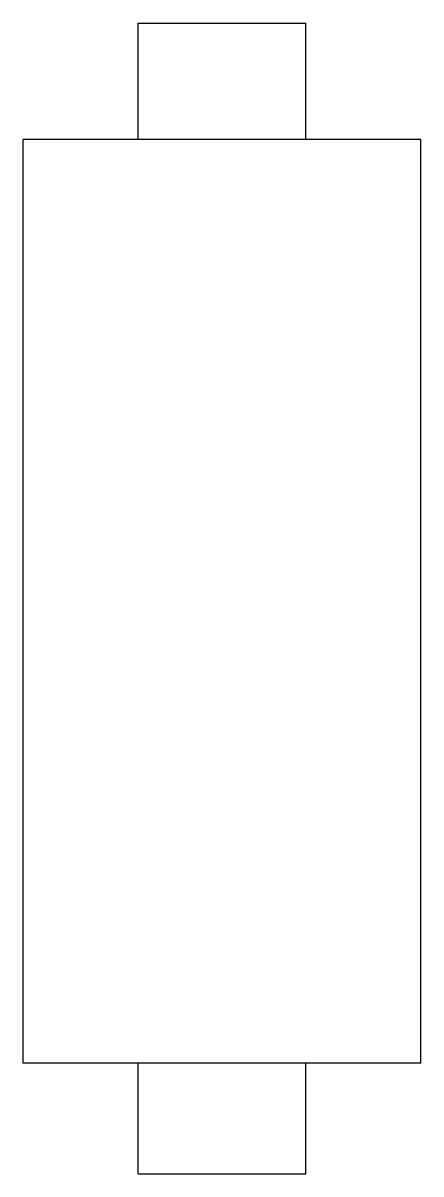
# Model space of a CAD drawing. Header units: metres. Extents: x -14 to 0, y -40.5 to 0.
import ezdxf

# ---------------------------------------------------------------- set-up
doc = ezdxf.new("R2010")
doc.units = ezdxf.units.M

msp = doc.modelspace()

# ---------------------------------------------------------------- linework, layer by layer
for points in [[(-9.95, -4.1), (-9.95, -4.018), (-9.95, -3.936), (-9.95, -3.854), (-9.95, -3.772), (-9.95, -3.69), (-9.95, -3.608), (-9.95, -3.526), (-9.95, -3.444), (-9.95, -3.362), (-9.95, -3.28), (-9.95, -3.198), (-9.95, -3.116), (-9.95, -3.034), (-9.95, -2.952), (-9.95, -2.87), (-9.95, -2.788), (-9.95, -2.706), (-9.95, -2.624), (-9.95, -2.542), (-9.95, -2.46), (-9.95, -2.378), (-9.95, -2.296), (-9.95, -2.214), (-9.95, -2.132), (-9.95, -2.05), (-9.95, -1.968), (-9.95, -1.886), (-9.95, -1.804), (-9.95, -1.722), (-9.95, -1.64), (-9.95, -1.558), (-9.95, -1.476), (-9.95, -1.394), (-9.95, -1.312), (-9.95, -1.23), (-9.95, -1.148), (-9.95, -1.066), (-9.95, -0.984), (-9.95, -0.902), (-9.95, -0.82), (-9.95, -0.738), (-9.95, -0.656), (-9.95, -0.574), (-9.95, -0.492), (-9.95, -0.41), (-9.95, -0.328), (-9.95, -0.246), (-9.95, -0.164), (-9.95, -0.082), (-9.95, 0)], [(-9.95, 0), (-9.929, 0), (-9.909, 0), (-9.888, 0), (-9.85, 0), (-9.789, 0), (-9.728, 0), (-9.667, 0), (-9.574, 0), (-9.475, 0), (-9.377, 0), (-9.269, 0), (-9.138, 0), (-9.007, 0), (-8.877, 0), (-8.727, 0), (-8.571, 0), (-8.414, 0), (-8.255, 0), (-8.08, 0), (-7.906, 0), (-7.731, 0), (-7.551, 0), (-7.368, 0), (-7.184, 0), (-7, 0), (-6.816, 0), (-6.632, 0), (-6.449, 0), (-6.269, 0), (-6.094, 0), (-5.92, 0), (-5.745, 0), (-5.586, 0), (-5.429, 0), (-5.273, 0), (-5.123, 0), (-4.993, 0), (-4.862, 0), (-4.731, 0), (-4.623, 0), (-4.525, 0), (-4.426, 0), (-4.333, 0), (-4.272, 0), (-4.211, 0), (-4.15, 0), (-4.112, 0), (-4.091, 0), (-4.071, 0), (-4.05, 0)], [(-4.05, -4.1), (-4.05, -4.018), (-4.05, -3.936), (-4.05, -3.854), (-4.05, -3.772), (-4.05, -3.69), (-4.05, -3.608), (-4.05, -3.526), (-4.05, -3.444), (-4.05, -3.362), (-4.05, -3.28), (-4.05, -3.198), (-4.05, -3.116), (-4.05, -3.034), (-4.05, -2.952), (-4.05, -2.87), (-4.05, -2.788), (-4.05, -2.706), (-4.05, -2.624), (-4.05, -2.542), (-4.05, -2.46), (-4.05, -2.378), (-4.05, -2.296), (-4.05, -2.214), (-4.05, -2.132), (-4.05, -2.05), (-4.05, -1.968), (-4.05, -1.886), (-4.05, -1.804), (-4.05, -1.722), (-4.05, -1.64), (-4.05, -1.558), (-4.05, -1.476), (-4.05, -1.394), (-4.05, -1.312), (-4.05, -1.23), (-4.05, -1.148), (-4.05, -1.066), (-4.05, -0.984), (-4.05, -0.902), (-4.05, -0.82), (-4.05, -0.738), (-4.05, -0.656), (-4.05, -0.574), (-4.05, -0.492), (-4.05, -0.41), (-4.05, -0.328), (-4.05, -0.246), (-4.05, -0.164), (-4.05, -0.082), (-4.05, 0)], [(-14, -36.6), (-14, -35.95), (-14, -35.3), (-14, -34.65), (-14, -34), (-14, -33.35), (-14, -32.7), (-14, -32.05), (-14, -31.4), (-14, -30.75), (-14, -30.1), (-14, -29.45), (-14, -28.8), (-14, -28.15), (-14, -27.5), (-14, -26.85), (-14, -26.2), (-14, -25.55), (-14, -24.9), (-14, -24.25), (-14, -23.6), (-14, -22.95), (-14, -22.3), (-14, -21.65), (-14, -21), (-14, -20.35), (-14, -19.7), (-14, -19.05), (-14, -18.4), (-14, -17.75), (-14, -17.1), (-14, -16.45), (-14, -15.8), (-14, -15.15), (-14, -14.5), (-14, -13.85), (-14, -13.2), (-14, -12.55), (-14, -11.9), (-14, -11.25), (-14, -10.6), (-14, -9.95), (-14, -9.3), (-14, -8.65), (-14, -8), (-14, -7.35), (-14, -6.7), (-14, -6.05), (-14, -5.4), (-14, -4.75), (-14, -4.1)], [(0, -4.1), (-0.049, -4.1), (-0.098, -4.1), (-0.147, -4.1), (-0.238, -4.1), (-0.383, -4.1), (-0.528, -4.1), (-0.673, -4.1), (-0.893, -4.1), (-1.127, -4.1), (-1.36, -4.1), (-1.616, -4.1), (-1.926, -4.1), (-2.237, -4.1), (-2.547, -4.1), (-2.901, -4.1), (-3.273, -4.1), (-3.644, -4.1), (-4.022, -4.1), (-4.436, -4.1), (-4.851, -4.1), (-5.265, -4.1), (-5.692, -4.1), (-6.128, -4.1), (-6.564, -4.1), (-7, -4.1), (-7.436, -4.1), (-7.872, -4.1), (-8.308, -4.1), (-8.735, -4.1), (-9.149, -4.1), (-9.564, -4.1), (-9.978, -4.1), (-10.356, -4.1), (-10.727, -4.1), (-11.099, -4.1), (-11.453, -4.1), (-11.763, -4.1), (-12.074, -4.1), (-12.384, -4.1), (-12.64, -4.1), (-12.873, -4.1), (-13.107, -4.1), (-13.327, -4.1), (-13.472, -4.1), (-13.617, -4.1), (-13.762, -4.1), (-13.853, -4.1), (-13.902, -4.1), (-13.951, -4.1), (-14, -4.1)], [(0, -36.6), (0, -35.95), (0, -35.3), (0, -34.65), (0, -34), (0, -33.35), (0, -32.7), (0, -32.05), (0, -31.4), (0, -30.75), (0, -30.1), (0, -29.45), (0, -28.8), (0, -28.15), (0, -27.5), (0, -26.85), (0, -26.2), (0, -25.55), (0, -24.9), (0, -24.25), (0, -23.6), (0, -22.95), (0, -22.3), (0, -21.65), (0, -21), (0, -20.35), (0, -19.7), (0, -19.05), (0, -18.4), (0, -17.75), (0, -17.1), (0, -16.45), (0, -15.8), (0, -15.15), (0, -14.5), (0, -13.85), (0, -13.2), (0, -12.55), (0, -11.9), (0, -11.25), (0, -10.6), (0, -9.95), (0, -9.3), (0, -8.65), (0, -8), (0, -7.35), (0, -6.7), (0, -6.05), (0, -5.4), (0, -4.75), (0, -4.1)], [(0, -36.6), (-0.049, -36.6), (-0.098, -36.6), (-0.147, -36.6), (-0.238, -36.6), (-0.383, -36.6), (-0.528, -36.6), (-0.673, -36.6), (-0.893, -36.6), (-1.127, -36.6), (-1.36, -36.6), (-1.616, -36.6), (-1.926, -36.6), (-2.237, -36.6), (-2.547, -36.6), (-2.901, -36.6), (-3.273, -36.6), (-3.644, -36.6), (-4.022, -36.6), (-4.436, -36.6), (-4.851, -36.6), (-5.265, -36.6), (-5.692, -36.6), (-6.128, -36.6), (-6.564, -36.6), (-7, -36.6), (-7.436, -36.6), (-7.872, -36.6), (-8.308, -36.6), (-8.735, -36.6), (-9.149, -36.6), (-9.564, -36.6), (-9.978, -36.6), (-10.356, -36.6), (-10.727, -36.6), (-11.099, -36.6), (-11.453, -36.6), (-11.763, -36.6), (-12.074, -36.6), (-12.384, -36.6), (-12.64, -36.6), (-12.873, -36.6), (-13.107, -36.6), (-13.327, -36.6), (-13.472, -36.6), (-13.617, -36.6), (-13.762, -36.6), (-13.853, -36.6), (-13.902, -36.6), (-13.951, -36.6), (-14, -36.6)], [(-9.95, -40.5), (-9.95, -40.422), (-9.95, -40.344), (-9.95, -40.266), (-9.95, -40.188), (-9.95, -40.11), (-9.95, -40.032), (-9.95, -39.954), (-9.95, -39.876), (-9.95, -39.798), (-9.95, -39.72), (-9.95, -39.642), (-9.95, -39.564), (-9.95, -39.486), (-9.95, -39.408), (-9.95, -39.33), (-9.95, -39.252), (-9.95, -39.174), (-9.95, -39.096), (-9.95, -39.018), (-9.95, -38.94), (-9.95, -38.862), (-9.95, -38.784), (-9.95, -38.706), (-9.95, -38.628), (-9.95, -38.55), (-9.95, -38.472), (-9.95, -38.394), (-9.95, -38.316), (-9.95, -38.238), (-9.95, -38.16), (-9.95, -38.082), (-9.95, -38.004), (-9.95, -37.926), (-9.95, -37.848), (-9.95, -37.77), (-9.95, -37.692), (-9.95, -37.614), (-9.95, -37.536), (-9.95, -37.458), (-9.95, -37.38), (-9.95, -37.302), (-9.95, -37.224), (-9.95, -37.146), (-9.95, -37.068), (-9.95, -36.99), (-9.95, -36.912), (-9.95, -36.834), (-9.95, -36.756), (-9.95, -36.678), (-9.95, -36.6)], [(-4.05, -40.5), (-4.05, -40.422), (-4.05, -40.344), (-4.05, -40.266), (-4.05, -40.188), (-4.05, -40.11), (-4.05, -40.032), (-4.05, -39.954), (-4.05, -39.876), (-4.05, -39.798), (-4.05, -39.72), (-4.05, -39.642), (-4.05, -39.564), (-4.05, -39.486), (-4.05, -39.408), (-4.05, -39.33), (-4.05, -39.252), (-4.05, -39.174), (-4.05, -39.096), (-4.05, -39.018), (-4.05, -38.94), (-4.05, -38.862), (-4.05, -38.784), (-4.05, -38.706), (-4.05, -38.628), (-4.05, -38.55), (-4.05, -38.472), (-4.05, -38.394), (-4.05, -38.316), (-4.05, -38.238), (-4.05, -38.16), (-4.05, -38.082), (-4.05, -38.004), (-4.05, -37.926), (-4.05, -37.848), (-4.05, -37.77), (-4.05, -37.692), (-4.05, -37.614), (-4.05, -37.536), (-4.05, -37.458), (-4.05, -37.38), (-4.05, -37.302), (-4.05, -37.224), (-4.05, -37.146), (-4.05, -37.068), (-4.05, -36.99), (-4.05, -36.912), (-4.05, -36.834), (-4.05, -36.756), (-4.05, -36.678), (-4.05, -36.6)], [(-9.95, -40.5), (-9.929, -40.5), (-9.909, -40.5), (-9.888, -40.5), (-9.85, -40.5), (-9.789, -40.5), (-9.728, -40.5), (-9.667, -40.5), (-9.574, -40.5), (-9.475, -40.5), (-9.377, -40.5), (-9.269, -40.5), (-9.138, -40.5), (-9.007, -40.5), (-8.877, -40.5), (-8.727, -40.5), (-8.571, -40.5), (-8.414, -40.5), (-8.255, -40.5), (-8.08, -40.5), (-7.906, -40.5), (-7.731, -40.5), (-7.551, -40.5), (-7.368, -40.5), (-7.184, -40.5), (-7, -40.5), (-6.816, -40.5), (-6.632, -40.5), (-6.449, -40.5), (-6.269, -40.5), (-6.094, -40.5), (-5.92, -40.5), (-5.745, -40.5), (-5.586, -40.5), (-5.429, -40.5), (-5.273, -40.5), (-5.123, -40.5), (-4.993, -40.5), (-4.862, -40.5), (-4.731, -40.5), (-4.623, -40.5), (-4.525, -40.5), (-4.426, -40.5), (-4.333, -40.5), (-4.272, -40.5), (-4.211, -40.5), (-4.15, -40.5), (-4.112, -40.5), (-4.091, -40.5), (-4.071, -40.5), (-4.05, -40.5)]]:
    msp.add_lwpolyline(points)

doc.saveas('drawing.dxf')
